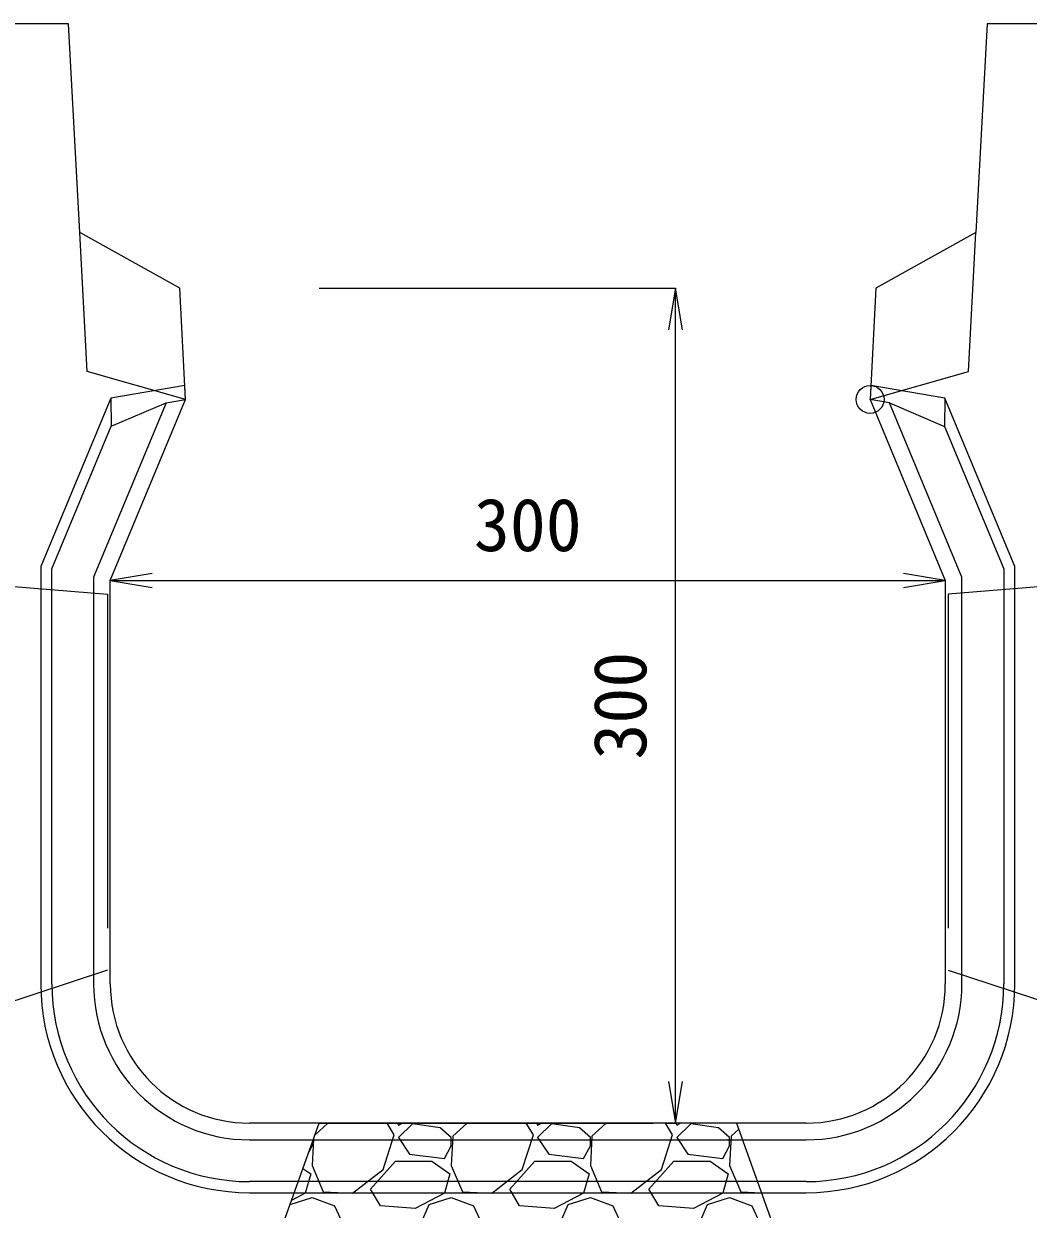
# Model space of a CAD drawing. Units: millimetres at full size, sheet at 1:20. Extents: x 0 to 23340, y -4498 to 8520.
# Drawn here: x 896.4 to 1257.3, y 1355.2 to 1781.2 of the extents above; entities that cross this region are included whole.
import ezdxf
from ezdxf.enums import TextEntityAlignment as Align

# ---------------------------------------------------------------- set-up
doc = ezdxf.new("R2010")
doc.units = ezdxf.units.MM
doc.header["$LTSCALE"] = 20
doc.header["$PDMODE"] = 32
doc.header["$PDSIZE"] = 10
doc.linetypes.add('DASHED', pattern=[7.5, 6, -1.5])
for name, color, linetype, lineweight in [('HOLE', 7, 'DASHED', 13), ('KIJUN', 5, 'Continuous', 5), ('SUNPO', 3, 'Continuous', 13), ('ﾊｯﾁﾝｸﾞ', 7, 'Continuous', 5)]:
    doc.layers.add(name, color=color, linetype=linetype, lineweight=lineweight)
doc.styles.add('ＭＳ ゴシック', font='')
doc.styles.get('ＭＳ ゴシック').set_extended_font_data('MS Gothic')

# ---------------------------------------------------------------- blocks, each defined once
blk = doc.blocks.new('open_arrow')
at = {"color": 0, "linetype": 'Continuous', "lineweight": -2}
blk.add_lwpolyline([(7.5, 1.25), (0, 0), (7.5, -1.25)], dxfattribs=at)

msp = doc.modelspace()

# ---------------------------------------------------------------- linework, layer by layer
at = {"layer": 'HOLE'}
for points in [[(867.48, 1581.11), (926.48, 1576.2), (926.48, 1441.2), (867.48, 1421.7)], [(1287.48, 1581.11), (1228.48, 1576.2), (1228.48, 1441.2), (1287.48, 1421.7)]]:
    msp.add_lwpolyline(points, dxfattribs=at)
msp.add_lwpolyline([(1002.48, 1386.2), (1152.48, 1386.2), (1177.48, 1316.2), (977.48, 1316.2)], close=True, dxfattribs=at)
at = {"layer": 'KIJUN'}
for p, q in [((927.61, 1646.66), (927.73, 1636.53)), ((947.49, 1645), (954.48, 1646.2)), ((1207.48, 1645), (1200.48, 1646.2)), ((1227.36, 1646.66), (1227.24, 1636.53)), ((1177.48, 1386.2), (977.48, 1386.2)), ((977.48, 1380.2), (1177.48, 1380.2)), ((1177.48, 1365.2), (977.48, 1365.2)), ((977.48, 1361.2), (1177.48, 1361.2))]:
    msp.add_line(p, q, dxfattribs=at)
at = {"layer": 'KIJUN', "color": 7, "lineweight": 13}
msp.add_line((1177.48, 1386.2), (977.48, 1386.2), dxfattribs=at)
for points in [[(952.48, 1686.2), (916.48, 1706.2), (912.48, 1781.2), (870.48, 1781.2), (867.48, 1778.2), (867.48, 1336.2), (887.48, 1316.2), (1267.48, 1316.2), (1287.48, 1336.2), (1287.48, 1778.2), (1284.48, 1781.2), (1242.48, 1781.2), (1238.48, 1706.2), (1202.48, 1686.2), (1200.48, 1646.2), (1227.48, 1581.2), (1227.48, 1436.2)], [(927.48, 1436.2), (927.48, 1581.2), (954.48, 1646.2), (952.48, 1686.2)]]:
    msp.add_lwpolyline(points, dxfattribs=at)
at = {"layer": 'KIJUN', "color": 7, "linetype": 'DASHED', "lineweight": 13}
for points in [[(954.48, 1646.2), (919.15, 1656.2), (916.48, 1706.2)], [(1200.48, 1646.2), (1235.82, 1656.2), (1238.48, 1706.2)]]:
    msp.add_lwpolyline(points, dxfattribs=at)
at = {"layer": 'KIJUN'}
for points in [[(927.48, 1436.2), (927.48, 1581.2), (954.48, 1646.2), (954.23, 1651.23), (927.61, 1646.66), (902.48, 1586.18), (902.48, 1436.2)], [(1252.48, 1436.2), (1252.48, 1586.18), (1227.36, 1646.66), (1200.74, 1651.23), (1200.48, 1646.2), (1227.48, 1581.2), (1227.48, 1436.2)], [(906.48, 1436.2), (906.48, 1585.38), (927.79, 1636.66), (947.49, 1645), (921.48, 1582.39), (921.48, 1436.2)], [(1207.48, 1645), (1227.24, 1636.53), (1248.48, 1585.38), (1248.48, 1436.2)], [(1233.48, 1436.2), (1233.48, 1582.39), (1207.48, 1645)]]:
    msp.add_lwpolyline(points, dxfattribs=at)
for centre, radius, start, end in [((977.48, 1436.2), 75, 180, 270), ((977.48, 1436.2), 71, 180, 270), ((977.48, 1436.2), 56, 180, 270), ((977.48, 1436.2), 50, 180, 270), ((1177.48, 1436.2), 71, 270, 0), ((1177.48, 1436.2), 56, 270, 0), ((1177.48, 1436.2), 75, 270, 0), ((1177.48, 1436.2), 50, 270, 0)]:
    msp.add_arc(centre, radius, start, end, dxfattribs=at)
at = {"layer": 'KIJUN', "color": 7, "lineweight": 13}
for centre, start, end in [((977.48, 1436.2), 180, 270), ((1177.48, 1436.2), 270, 0)]:
    msp.add_arc(centre, 50, start, end, dxfattribs=at)
at = {"layer": 'KIJUN'}
msp.add_point((1200.48, 1646.2), dxfattribs=at)
at = {"layer": 'SUNPO'}
for p, q in [((1002.48, 1686.2), (1130.57, 1686.2)), ((1130.57, 1386.2), (1130.57, 1686.2)), ((927.48, 1581.2), (1227.48, 1581.2)), ((1127.48, 1386.2), (1130.57, 1386.2))]:
    msp.add_line(p, q, dxfattribs=at)
at = {"layer": 'ﾊｯﾁﾝｸﾞ'}
for p, q in [((1005.64, 1386.2), (1000.96, 1381.92)), ((1029.5, 1382), (1026.94, 1386.2)), ((1030.72, 1386.2), (1031, 1385.5)), ((1031, 1385.5), (1032.16, 1386.2)), ((1036, 1386), (1031, 1381)), ((1046, 1384.5), (1036, 1386)), ((1050, 1381), (1046, 1384.5)), ((1055.64, 1386.2), (1050.5, 1381.5)), ((1079.5, 1382), (1076.94, 1386.2)), ((1080.72, 1386.2), (1081, 1385.5)), ((1081, 1385.5), (1082.16, 1386.2)), ((1086, 1386), (1081, 1381)), ((1096, 1384.5), (1086, 1386)), ((1100, 1381), (1096, 1384.5)), ((1105.64, 1386.2), (1100.5, 1381.5)), ((1129.5, 1382), (1126.94, 1386.2)), ((1130.72, 1386.2), (1131, 1385.5)), ((1131, 1385.5), (1132.16, 1386.2)), ((1136, 1386), (1131, 1381)), ((1146, 1384.5), (1136, 1386)), ((1150, 1381), (1146, 1384.5)), ((1000.45, 1380.51), (1000, 1371)), ((1025.5, 1369.5), (1029.5, 1382)), ((1031, 1381), (1035, 1375)), ((1050.5, 1381.5), (1050, 1371)), ((1050, 1378), (1050, 1381)), ((1075.5, 1369.5), (1079.5, 1382)), ((1081, 1381), (1085, 1375)), ((1100.5, 1381.5), (1100, 1371)), ((1100, 1378), (1100, 1381)), ((1125.5, 1369.5), (1129.5, 1382)), ((1131, 1381), (1135, 1375)), ((1150.5, 1381.5), (1150, 1371)), ((1150, 1378), (1150, 1381)), ((1153.26, 1384.02), (1150.5, 1381.5)), ((998.76, 1375.77), (1000, 1378)), ((1000, 1378), (1000, 1379.24)), ((1047.5, 1373.5), (1050, 1378)), ((1097.5, 1373.5), (1100, 1378)), ((1147.5, 1373.5), (1150, 1378)), ((1021, 1362.5), (1030, 1372.5)), ((1030, 1372.5), (1043, 1372.5)), ((1035, 1375), (1047.5, 1373.5)), ((1043, 1372.5), (1049.5, 1368)), ((1071, 1362.5), (1080, 1372.5)), ((1080, 1372.5), (1093, 1372.5)), ((1085, 1375), (1097.5, 1373.5)), ((1093, 1372.5), (1099.5, 1368)), ((1121, 1362.5), (1130, 1372.5)), ((1130, 1372.5), (1143, 1372.5)), ((1135, 1375), (1147.5, 1373.5)), ((1143, 1372.5), (1149.5, 1368)), ((996.68, 1369.95), (999.5, 1368)), ((999.5, 1368), (997.5, 1361)), ((1000, 1371), (1004, 1361.5)), ((1014.5, 1361), (1025.5, 1369.5)), ((1049.5, 1368), (1047.5, 1361)), ((1050, 1371), (1054, 1361.5)), ((1064.5, 1361), (1075.5, 1369.5)), ((1099.5, 1368), (1097.5, 1361)), ((1100, 1371), (1104, 1361.5)), ((1114.5, 1361), (1125.5, 1369.5)), ((1149.5, 1368), (1147.5, 1361)), ((1150, 1371), (1154, 1361.5)), ((992.06, 1357.02), (1000, 1359.5)), ((997.5, 1361), (992.56, 1358.41)), ((1000, 1359.5), (1008, 1356.5)), ((1004, 1361.5), (1014.5, 1361)), ((1024.5, 1356.5), (1021, 1362.5)), ((1047.5, 1361), (1037, 1355.5)), ((1042, 1357), (1050, 1359.5)), ((1050, 1359.5), (1058, 1356.5)), ((1054, 1361.5), (1064.5, 1361)), ((1074.5, 1356.5), (1071, 1362.5)), ((1097.5, 1361), (1087, 1355.5)), ((1092, 1357), (1100, 1359.5)), ((1100, 1359.5), (1108, 1356.5)), ((1104, 1361.5), (1114.5, 1361)), ((1124.5, 1356.5), (1121, 1362.5)), ((1147.5, 1361), (1137, 1355.5)), ((1142, 1357), (1150, 1359.5)), ((1150, 1359.5), (1158, 1356.5)), ((1154, 1361.5), (1161.43, 1361.15)), ((1008, 1356.5), (1011, 1350)), ((1037, 1355.5), (1024.5, 1356.5)), ((1039, 1350), (1042, 1357)), ((1058, 1356.5), (1061, 1350)), ((1087, 1355.5), (1074.5, 1356.5)), ((1089, 1350), (1092, 1357)), ((1108, 1356.5), (1111, 1350)), ((1137, 1355.5), (1124.5, 1356.5)), ((1139, 1350), (1142, 1357)), ((1158, 1356.5), (1161, 1350))]:
    msp.add_line(p, q, dxfattribs=at)

# ---------------------------------------------------------------- block references
at = {"layer": 'SUNPO', "xscale": 2, "yscale": 2}
for p, rotation in [((1130.57, 1686.2), 270), ((1227.48, 1581.2), 180), ((1130.57, 1386.2), 90)]:
    msp.add_blockref('open_arrow', p, dxfattribs=dict(at, rotation=rotation))
msp.add_blockref('open_arrow', (927.48, 1581.2), dxfattribs=at)

# ---------------------------------------------------------------- texts
at = {"layer": 'SUNPO', "style": 'ＭＳ ゴシック'}
msp.add_text('300', height=18.99, dxfattribs=at).set_placement((1077.48, 1601.2), align=Align.MIDDLE_CENTER)
msp.add_text('300', height=18.99, rotation=90, dxfattribs=at).set_placement((1110.57, 1536.2), align=Align.MIDDLE_CENTER)

doc.saveas('drawing.dxf')
